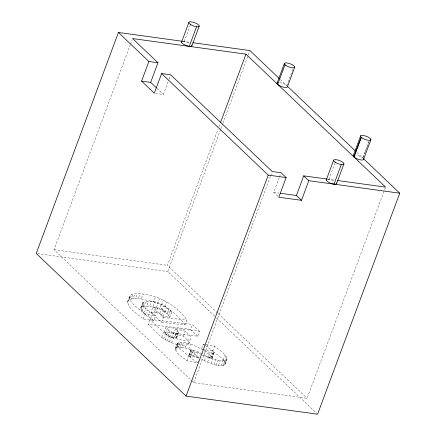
<?xml version="1.0" encoding="UTF-8"?>
<svg xmlns="http://www.w3.org/2000/svg" width="436" height="436" viewBox="0 0 436 436"><rect width="100%" height="100%" fill="white"/><g stroke="black" fill="none" stroke-linecap="round" stroke-linejoin="round"><path stroke-width="0.33" stroke-dasharray="2.18 1.64" d="M164.154 332.063L197.737 336.216L199.563 331.3L165.98 327.153L164.154 332.063C167.102 335.682 171.855 339.224 176.716 337.769L178.586 331.965L175.479 328.924L173.653 333.834L176.76 336.875M176.716 337.769L178.586 331.965M171.604 312.29C165.348 304.012 152.813 299.107 142.899 302.317L142.463 303.38C144.48 309.293 150.998 312.187 155.69 315.751L153.864 320.662L143.302 319.021C138.092 313.833 128.119 309.718 127.677 301.456C128.773 298.665 129.274 294.605 132.92 294.098C135.258 293.559 137.667 293.559 140.049 293.706C158.59 295.156 176.111 304.933 186.968 320.057L185.142 324.967L161.527 322.34L150.976 312.296L152.802 307.385L161.582 308.421L164.906 311.533L171.604 312.29L169.778 317.201L163.08 316.443L159.756 313.331L150.976 312.296M129.503 296.545C129.944 304.808 139.918 308.922 145.134 314.111L155.69 315.751M198.385 360.839L197.699 362.681L186.81 360.806C183.191 357.051 175.795 354.206 175.528 348.369C176.04 344.903 177.883 341.279 181.899 342.189C193.437 342.712 202.609 351.705 213.716 353.318L214.032 352.8L212.37 350.56L205.345 345.525M175.381 349.274L177.354 343.459M199.563 331.3L192.314 324.4L149.94 319.392L148.115 324.302C154.622 329.709 159.631 337.099 167.342 340.936C173.866 343.677 181.856 347.023 188.717 344.037L189.044 342.565L188.129 340.62L183.474 336.145L173.653 333.834M188.717 344.037L190.875 337.649L189.954 335.709L185.3 331.235L175.479 328.924M385.375 187.763L307.08 398.297L193.698 382.694L54.042 249.73L130.201 44.935M130.44 44.298L132.097 39.834M155.581 93.391L163.358 94.465L168.776 79.886M169.015 79.254L170.427 75.455M184.188 41.524L190.314 25.048M127.508 302.726L130.157 295.499M127.677 301.456L129.47 299.597L131.296 294.687M129.47 299.597L131.094 299.009L132.92 294.098M131.094 299.009L133.127 298.649L134.953 293.739M133.127 298.649L135.503 298.518L137.329 293.608M135.503 298.518L138.223 298.616L140.049 293.706M138.223 298.616L141.275 298.949L143.101 294.033M153.864 320.662C149.172 317.097 142.654 314.203 140.637 308.29L142.463 303.38M140.637 308.29L142.899 302.317M140.986 309.658L142.817 304.748M141.073 307.227L142.261 306.503L144.087 301.587M142.032 311.266L143.864 306.355M142.261 306.503L144.169 306.127L145.995 301.216M143.689 313.048L145.515 308.138M144.169 306.127L146.676 306.088L148.502 301.178M143.302 319.021L145.134 314.111M145.548 314.683L147.373 309.773M146.676 306.088L149.646 306.372L151.477 301.461M148.049 316.667L149.875 311.756M141.275 298.949L153.723 301.859L155.548 296.949M217.58 313.086L167.419 265.333L217.956 129.443M218.905 126.887L220.093 123.699M149.646 306.372L152.922 306.971L154.747 302.055M214.577 316.138L167.762 271.568L220.578 129.547M220.812 128.909L222.709 123.813M222.943 123.175L248.051 55.666M248.291 55.029L249.948 50.571M150.633 318.531L152.458 313.62M154.197 312.71L156.023 307.8M185.142 324.967C178.068 315.571 168.737 307.647 157.728 303.298L159.554 298.388M152.922 306.971L156.192 307.854L158.017 302.944M155.968 312.912L157.799 308.001M169.778 317.201C167.331 313.402 163.386 310.906 159.363 309.042L161.195 304.132M161.5 304.944L163.326 300.028M159.756 313.331L161.582 308.421M162.345 310.541L164.17 305.631M161.614 315.124L163.44 310.214M165.026 306.802L166.852 301.892M163.08 316.443L164.906 311.533M164.982 312.236L166.808 307.326M161.527 322.34L163.353 317.43L152.802 307.385M167.135 314.013L168.961 309.102M168.585 315.56L170.411 310.65M161.707 337.284L163.533 332.374L149.94 319.392M165.457 333.464L167.288 328.553L165.98 327.153M163.571 338.728L165.397 333.818L163.533 332.374M166.732 334.723L168.558 329.812L167.288 328.553M165.358 339.867L167.184 334.952L165.397 333.818M168.062 335.862L169.887 330.951L168.558 329.812M167.342 340.936L169.168 336.025L167.184 334.952M169.708 336.859L171.533 331.949L169.887 330.951M169.446 341.917L171.277 337.006L169.168 336.025M171.713 337.638L173.539 332.728L177.49 333.257L178.542 332.859M171.593 342.767L173.419 337.856C178.809 339.29 185.213 341.9 190.543 339.126M173.828 338.091L175.654 333.18M175.577 335.437L177.403 330.521M175.664 338.167L177.49 333.257M175.528 348.369L176.149 347.732L177.975 342.821M175.703 350.386L177.528 345.476L177.207 344.364M176.149 347.732L177.163 347.323L178.989 342.413M177.163 347.323L178.482 347.116L180.308 342.206M183.474 336.145L185.3 331.235M178.482 347.116L180.073 347.1L181.899 342.189M180.073 347.1L181.899 347.274L183.725 342.364M197.737 336.216L190.488 329.311L192.314 324.4M181.899 347.274L185.207 347.928L187.033 343.012M185.207 347.928L188.815 349.045L190.641 344.135M279.689 82.584A5.51 1.7 20.4 0 1 286.763 85.625L293.128 68.517M186.81 360.806L188.635 355.896L180.847 349.492L177.528 345.476M197.186 362.338L193.072 359.607L189.24 356.147L188.897 355.258L191.072 349.836C203.051 351.585 213.64 363.281 226.371 360.147L227.025 359.22C225.908 353.073 218.714 350.195 214.621 346.179L203.252 344.184L201.427 349.094L212.795 351.094C216.888 355.106 224.077 357.989 225.199 364.131L224.545 365.057C216.479 367.466 208.522 362.245 201.296 359.248M188.897 355.258L191.072 349.836M189.24 356.147L191.066 351.236L190.723 350.348M189.246 354.746L190.27 354.702L192.096 349.792M190.281 357.329L192.107 352.413L191.066 351.236M190.27 354.702L191.649 355.008L193.48 350.097M198.854 358.092L193.6 355.711L195.426 350.8M196.413 356.937L198.238 352.026M193.698 382.694L270.336 176.624M270.571 175.986L271.993 172.16M204.391 360.719L206.217 355.809M214.032 352.8L212.207 357.711L211.885 358.228L210.724 358.256L208.152 357.553L209.978 352.642M207.623 362.163L209.449 357.253M209.602 358.027L212.37 350.56M212.795 351.094L214.621 346.179M210.724 358.256L212.55 353.345M212.207 357.711L211.738 356.773L213.564 351.857M211.885 358.228L213.716 353.318M277.89 196.331L273.732 192.374L279.154 177.801M279.389 177.169L280.566 173.997M211.079 363.564L212.904 358.654M213.918 364.556L215.744 359.646M216.223 365.188L218.049 360.278M218.425 365.591L220.256 360.681M221.03 365.793L222.856 360.883M223.221 359.94L225.047 355.029M224.447 361.515L226.273 356.604M223.112 365.613L224.938 360.703M225.145 362.921L226.971 358.011M224.545 365.057L226.371 360.147M225.199 364.131L227.025 359.22M328.924 179.321L335.758 160.944M363.101 157.445L368.992 141.607M363.177 157.521L365.063 152.447M365.297 151.815L368.36 143.58M368.6 142.943L369.069 141.678M190.488 329.311L148.115 324.302M163.353 317.43L186.968 320.057M182.842 41.338L189.556 42.259M327.594 179.142L334.319 180.063M273.732 192.374L279.067 193.11M54.042 249.73L167.419 265.333M37.589 253.654L167.762 271.568M188.635 355.896L199.525 357.771L192.107 352.413M153.723 301.859L157.728 303.298M191.649 355.008L193.6 355.711M156.192 307.854L159.363 309.042M171.533 331.949L173.539 332.728M171.277 337.006L173.419 337.856M188.815 349.045L200.582 354.174M208.152 357.553L201.192 354.457M203.252 344.184L204.822 345.187M204.043 350.767L207.187 352.784L211.738 356.773M280.381 79.548L286.763 85.625M356.975 152.469L362.866 158.083A5.51 1.7 20.4 0 0 355.732 155.096M157.009 88.421L163.358 94.465M218.071 313.555L307.08 398.297M216.55 318.018L316.591 413.263M327.834 179.245A5.51 1.7 20.4 0 1 334.118 181.071M335.998 182.362A5.51 1.7 20.4 0 1 336.499 182.967M183.098 41.442A5.51 1.7 20.4 0 1 188.984 43.066"/><path stroke-width="0.65" d="M182.172 41.246L118.423 32.471L36.237 253.469L186.052 396.101L317.577 414.2L399.763 193.208L363.433 158.622M301.489 200.331L296.409 195.497L303.712 175.855L308.792 180.689L301.489 200.331L278.811 197.208L286.12 177.566L281.04 172.732L272.233 171.522L170.661 74.818L161.593 73.57L154.29 93.217L141.591 81.129L148.894 61.481L118.423 32.471M156.519 87.952L150.66 82.377L157.968 62.73L132.577 38.559L245.953 54.162L353.874 156.905L361.253 137.335L353.95 156.976L385.615 187.126L337.698 180.531M181.529 42.194L188.832 22.547M189.262 46.358L196.571 26.716M191.922 45.687L199.23 26.046M220.567 122.423L245.953 54.162M277.034 83.254L284.337 63.612M277.694 84.377L285.002 64.735M287.428 86.753L294.731 67.106M186.052 396.101L268.238 175.109L161.593 73.57M326.264 179.992L333.567 160.344M334.003 184.155L341.306 164.514M336.657 183.491L343.966 163.843M353.209 155.832L360.67 135.77M363.45 159.641L370.911 139.58M192.908 42.723L249.948 50.571L279.4 78.616M148.894 61.481L157.968 62.73M141.591 81.129L150.66 82.377M303.712 175.855L326.935 179.049M268.238 175.109L286.12 177.566M308.792 180.689L399.763 193.208M280.403 193.295L296.409 195.497M287.253 86.094L355.503 151.069M336.499 182.967A5.51 1.7 20.4 0 1 330.717 183.278A5.51 1.7 20.4 0 1 326.995 179.332M363.406 158.693A5.51 1.7 20.4 0 1 357.814 159.124A5.51 1.7 20.4 0 1 353.863 155.145M287.27 86.23A5.51 1.7 20.4 0 1 281.482 86.541A5.51 1.7 20.4 0 1 277.765 82.595M191.764 45.17A5.51 1.7 20.4 0 1 185.981 45.48A5.51 1.7 20.4 0 1 182.259 41.534M335.044 162.116A5.51 1.7 20.4 0 0 343.77 164.247A5.51 1.7 20.4 0 0 337.486 159.919A5.51 1.7 20.4 0 0 335.044 162.116M362.098 137.983A5.51 1.7 20.4 0 0 370.753 140A5.51 1.7 20.4 0 0 364.283 135.678A5.51 1.7 20.4 0 0 362.098 137.983M190.309 24.318A5.51 1.7 20.4 0 0 199.034 26.449A5.51 1.7 20.4 0 0 192.75 22.122A5.51 1.7 20.4 0 0 190.309 24.318M285.814 65.384A5.51 1.7 20.4 0 0 294.54 67.509A5.51 1.7 20.4 0 0 288.256 63.187A5.51 1.7 20.4 0 0 285.814 65.384"/></g></svg>
